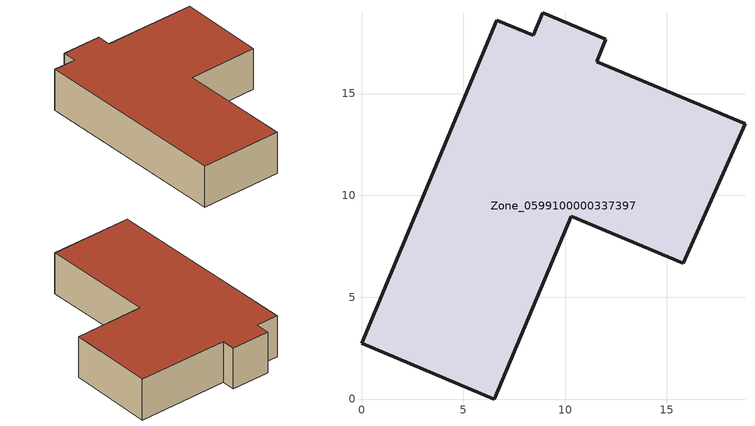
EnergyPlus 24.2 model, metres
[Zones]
Zone_0599100000337397
 floor ground (C_G): 8.43,17.86 8.9,18.96 12,17.66 11.54,16.57 18.83,13.51 15.8,6.68 10.3,8.98 6.53,0 0,2.74 6.64,18.6 z0
 wall outside (C_F): 11.54,16.57 12,17.66 8.9,18.96 8.43,17.86 6.64,18.6 0,2.74 6.53,0 10.3,8.98 15.8,6.68 18.83,13.51 11.54,16.57 z0:3.62
 roof outside (C_R): 15.8,6.68 18.83,13.51 11.54,16.57 12,17.66 8.9,18.96 8.43,17.86 6.64,18.6 0,2.74 6.53,0 10.3,8.98 z3.62
[BUILDING]
Pand.0599100000337397: North Axis=0; Terrain=City; Loads Convergence Tolerance Value=0.04; Temperature Convergence Tolerance Value=0.4; Solar Distribution=FullExterior; Maximum Number of Warmup Days=25; Minimum Number of Warmup Days=1
[Site:Location]
Rotterdam.The.Hague.AP_ZH_NLD Design_Conditions: Latitude=51.96; Longitude=4.45; Time Zone=1; Elevation=-4.5
[SITE:GROUNDTEMPERATURE:BUILDINGSURFACE]
18, 18, 18, 18, 18, 18, 18, 18, 18, 18, 18, 18
[MATERIAL] Thermal Absorptance=0.9; Solar Absorptance=0.7; Visible Absorptance=0.7
Name | Roughness | Thickness | Conductivity | Density | Specific Heat
G.TI.1975-1991 | MediumSmooth | 0.15 | 0.288461 | 540 | 1210
F.TI.1975-1991 | Rough | 0.3 | 0.230769 | 1920 | 840
R.TI.1975-1991 | MediumRough | 0.2 | 0.153846 | 1500 | 1000
[CONSTRUCTION]
C_G: G.TI.1975-1991
C_F: F.TI.1975-1991
C_R: R.TI.1975-1991
[ZONE]
Zone_0599100000337397: Type=1; Multiplier=1; Ceiling Height=Autocalculate; Volume=Autocalculate; Floor Area=autocalculate; Part of Total Floor Area=Yes
[ZONEINFILTRATION:DESIGNFLOWRATE]
Infil_Zone_0599100000337397: Zone or ZoneList or Space or SpaceList=Zone_0599100000337397; Schedule=AlwaysOn; Design Flow Rate Calculation Method=Flow/Area; Flow Rate per Floor Area=0.003; Constant Term Coefficient=1; Temperature Term Coefficient=0; Velocity Term Coefficient=0; Velocity Squared Term Coefficient=0
[HVACTEMPLATE:ZONE:IDEALLOADSAIRSYSTEM]
Zone_0599100000337397: Maximum Heating Supply Air Temperature=50; Minimum Cooling Supply Air Temperature=13; Maximum Heating Supply Air Humidity Ratio=0.0156; Minimum Cooling Supply Air Humidity Ratio=0.0077; Heating Limit=NoLimit; Cooling Limit=NoLimit; Dehumidification Control Type=ConstantSensibleHeatRatio; Cooling Sensible Heat Ratio=0.7; Dehumidification Setpoint=60; Humidification Control Type=None; Humidification Setpoint=30; Outdoor Air Method=None; Outdoor Air Flow Rate per Person=0.00944; Outdoor Air Flow Rate per Zone Floor Area=0; Outdoor Air Flow Rate per Zone=0; Demand Controlled Ventilation Type=None; Outdoor Air Economizer Type=NoEconomizer; Heat Recovery Type=None; Sensible Heat Recovery Effectiveness=0.7; Latent Heat Recovery Effectiveness=0.65
[ZONECONTROL:THERMOSTAT]
ThermostatControl_Zone_0599100000337397: Zone or ZoneList=Zone_0599100000337397; Control Type Schedule=DualSetpointControlType; Control 1=Thermostat_Zone_0599100000337397; Temperature Difference Between Cutout And Setpoint=0
[THERMOSTATSETPOINT:DUALSETPOINT]
Thermostat_Zone_0599100000337397: Heating Setpoint Temperature Schedule=HeatingSetpoint_Zone_0599100000337397; Cooling Setpoint Temperature Schedule=CoolingSetpoint_Zone_0599100000337397
[SCHEDULE:COMPACT]
HeatingSetpoint_Zone_0599100000337397: Through: 12/31, For: AllDays, Until: 24:00, 21
CoolingSetpoint_Zone_0599100000337397: Through: 12/31, For: AllDays, Until: 24:00, 24
DualSetpointControlType: Through: 12/31, For: AllDays, Until: 24:00, 4
AlwaysOn: Through: 12/31, For: AllDays, Until: 24:00, 1
